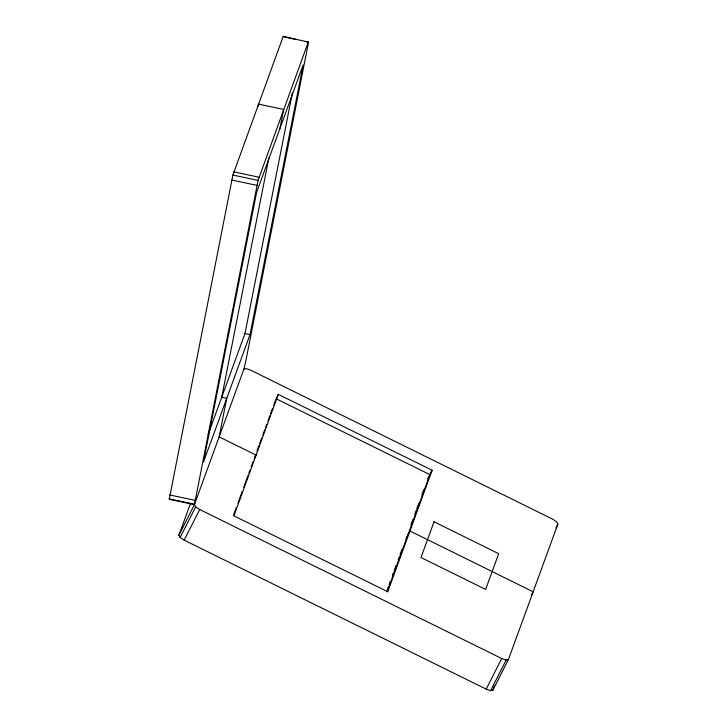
<?xml version="1.0" encoding="UTF-8"?>
<svg xmlns="http://www.w3.org/2000/svg" width="727" height="727" viewBox="0 0 727 727"><rect width="100%" height="100%" fill="white"/><g stroke="black" fill="none" stroke-linecap="round" stroke-linejoin="round"><path stroke-width="1.09" d="M508.418 659.525L506.156 660.025L501.712 658.508L199.707 509.518L195.672 506.864L194.418 504.629L169.246 499.285L232.894 175.053L283.23 36.35L308.539 42.157L245.835 360.937L243.899 369.116L194.418 504.629L178.878 535.254L180.142 537.48L184.167 540.143L486.181 689.123L490.625 690.65L492.879 690.15L508.418 659.525L557.9 524.022L556.637 521.786L552.611 519.133L250.597 370.143L246.153 368.616L243.899 369.116M194.418 504.629L258.067 180.396L308.402 41.693M258.049 106.333L258.494 104.106L283.666 109.441L279.868 128.706M268.908 157.723L221.708 397.287L226.742 398.351L219.154 436.872L256.095 455.102L254.123 458.982M208.14 434.464L244.981 333.557L292.399 92.874M250.015 334.62L303.141 64.976L256.595 192.437L203.478 462.081L250.015 334.62L244.981 333.557M178.878 535.254L190.474 503.493M233.64 514.898L236.366 507.437M237.92 503.175L242.2 491.443M243.763 487.181L248.043 475.458M248.816 473.332L249.988 470.133M251.151 466.934L253.096 461.6M254.659 457.338L255.822 454.139M256.995 450.949L258.939 445.615M259.721 443.488L261.665 438.154M262.829 434.955L264.773 429.63M265.555 427.494L266.718 424.304M267.89 421.106L269.835 415.771M270.617 413.645L272.561 408.31M273.725 405.112L275.669 399.786M278.287 394.343L233.912 515.852L387.755 591.742L432.12 470.242L278.287 394.343L276.805 397.26M387.209 589.833L388.372 586.634M389.154 584.499L390.317 581.309M392.271 575.975L393.434 572.776M394.216 570.65L396.16 565.315M398.105 559.99L399.268 556.791M400.05 554.656L401.995 549.33M410.946 524.821L412.891 519.487M414.844 514.162L416.008 510.963M416.789 508.827L418.734 503.502M421.842 494.978L423.796 489.644M387.091 591.851L429.902 474.613L276.06 398.723M492.879 690.15L494.424 685.915M180.142 537.48L195.672 506.864M184.167 540.143L199.707 509.518M427.685 478.984L432.12 470.242M405.993 538.771L409.937 530.992L533.155 591.778L531.146 595.722M555.891 527.975L557.9 524.022M486.181 689.123L501.712 658.508M490.625 690.65L506.156 660.025M284.466 37.05L296.507 39.603M305.258 41.457L308.539 42.157M233.749 171.854L258.921 177.197M232.894 175.053L258.067 180.396M231.813 180.042L256.985 185.376M169.773 494.969L194.945 500.312M169.1 498.822L194.282 504.165M283.23 36.35L283.366 36.813M434.037 521.786L420.988 557.527L485.636 589.415L498.686 553.683L434.037 521.786"/></g></svg>
